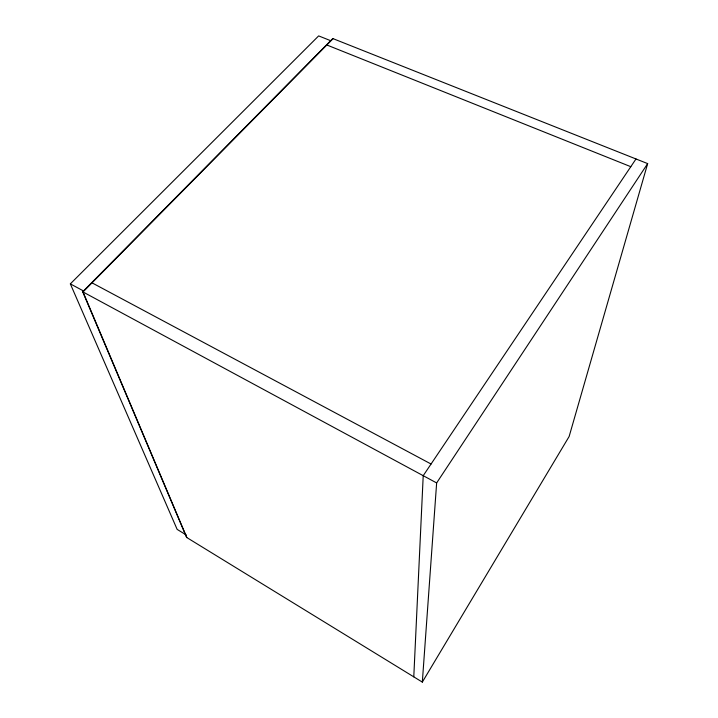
<?xml version="1.0" encoding="UTF-8"?>
<svg xmlns="http://www.w3.org/2000/svg" width="718" height="718" viewBox="0 0 718 718"><rect width="100%" height="100%" fill="white"/><g stroke="black" fill="none" stroke-linecap="round" stroke-linejoin="round"><path stroke-width="1.08" d="M413.783 676.85L423.216 475.684L635.995 158.965M422.328 682.1L436.643 482.936L647.663 163.605L332.784 38.539L82.687 291.786L186.599 537.423L422.328 682.1L569.132 436.508L647.663 163.605M333.098 38.664L83.028 291.966L186.842 537.576M186.312 535.009L177.149 529.39L70.337 283.87L318.657 35.9L330.603 40.657M326.546 44.866L630.808 166.693M91.689 282.659L431.051 464.016M70.337 283.87L83.414 290.925M82.687 291.786L436.643 482.936"/></g></svg>
